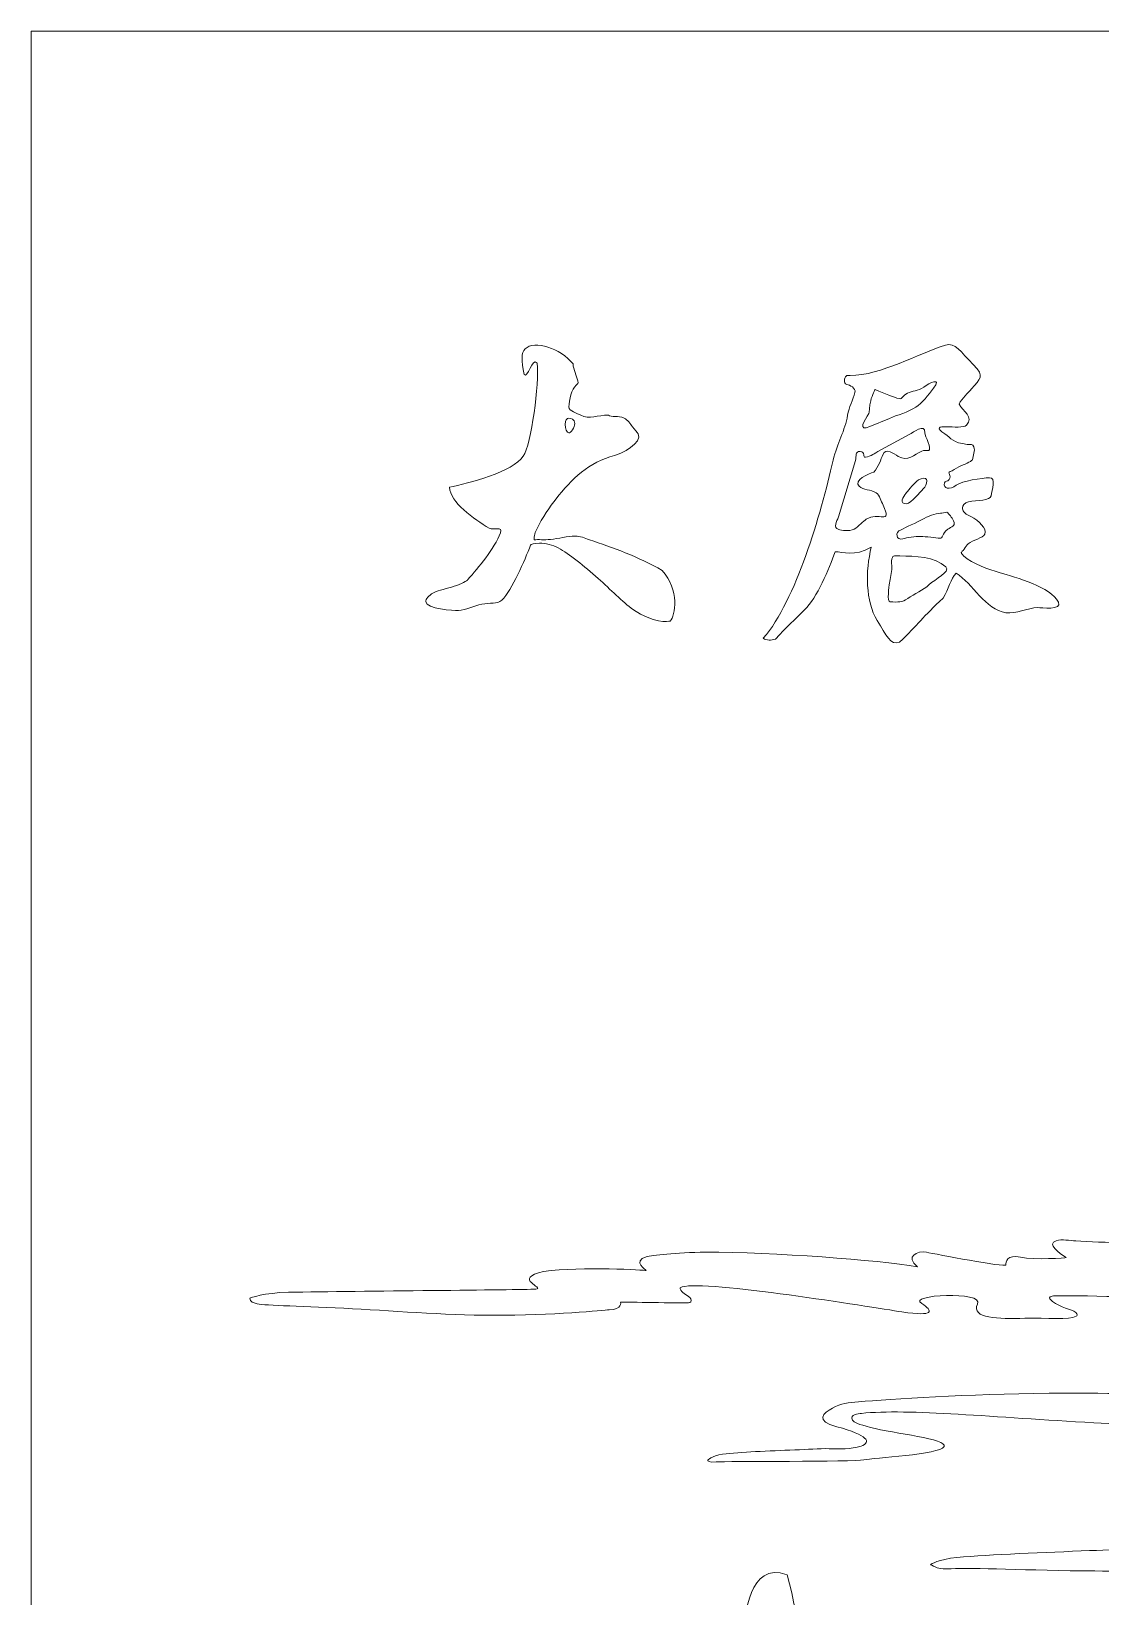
# Model space of a CAD drawing. Header units: millimetres. Extents: x -45 to 45, y -96 to 96.
# Drawn here: x -45.1 to 0, y 30.4 to 96.4 of the extents above; entities that cross this region are included whole.
import ezdxf

# ---------------------------------------------------------------- set-up
doc = ezdxf.new("R2010")
doc.units = ezdxf.units.MM
doc.header["$MEASUREMENT"] = 0
doc.layers.add('layer 1', color=7, linetype='Continuous')

msp = doc.modelspace()

# ---------------------------------------------------------------- linework, layer by layer
at = {"layer": 'layer 1', "lineweight": 5}
for points, knots in [([(-45.0688, 96.3646), (-45.0688, 96.3646), (45.0688, 96.3646), (45.0688, 96.3646), (45.0688, 96.3646), (45.0688, 96.3646), (45.0688, -96.3092), (45.0688, -96.3092), (45.0688, -96.3092), (45.0688, -96.3092), (-45.0688, -96.3092), (-45.0688, -96.3092), (-45.0688, -96.3092), (-45.0688, -96.3092), (-45.0688, 96.3646), (-45.0688, 96.3646)], [0, 0, 0, 0, 0.25, 0.25, 0.25, 0.25, 0.5, 0.5, 0.5, 0.5, 0.75, 0.75, 0.75, 0.75, 1, 1, 1, 1]), ([(-24.3025, 81.8991), (-24.4029, 82.4787), (-24.4409, 82.8155), (-24.2597, 82.9819), (-24.2597, 82.9819), (-23.8661, 83.3432), (-22.7595, 83.0165), (-22.2345, 82.3415), (-22.2345, 82.3415), (-22.2285, 82.1056), (-22.0815, 81.8469), (-22.0388, 81.6329), (-22.0388, 81.6329), (-22.0092, 81.4838), (-22.0215, 81.5249), (-22.1126, 81.4415), (-22.1126, 81.4415), (-22.2876, 81.2815), (-22.4134, 80.827), (-22.4134, 80.5306), (-22.4134, 80.5306), (-22.4134, 80.3489), (-22.0496, 80.2595), (-21.905, 80.1785), (-21.905, 80.1785), (-21.568, 79.99), (-21.1944, 80.1854), (-20.7464, 80.1854), (-20.7464, 80.1854), (-20.6285, 80.0711), (-20.331, 80.1762), (-20.083, 80.0574), (-20.083, 80.0574), (-19.9358, 79.9869), (-19.8337, 79.824), (-19.7281, 79.69), (-19.7281, 79.69), (-19.6319, 79.5681), (-19.5274, 79.4753), (-19.488, 79.3964), (-19.488, 79.3964), (-19.3002, 79.0196), (-20.2098, 78.5387), (-20.4912, 78.4755), (-20.4912, 78.4755), (-21.5527, 78.2172), (-22.3151, 77.479), (-22.9555, 76.6509), (-22.9555, 76.6509), (-23.2079, 76.3245), (-23.541, 75.8589), (-23.7534, 75.4077), (-23.7534, 75.4077), (-23.8185, 75.2696), (-23.9005, 75.0754), (-23.8784, 74.9289), (-23.8784, 74.9289), (-23.713, 74.9446), (-23.457, 74.9184), (-23.1852, 74.9442), (-23.1852, 74.9442), (-22.8598, 74.9751), (-22.4651, 75.0796), (-22.1525, 75.0858), (-22.1525, 75.0858), (-21.9212, 75.0904), (-21.7657, 75.0013), (-21.5479, 74.9274), (-21.5479, 74.9274), (-20.5915, 74.6027), (-19.4931, 74.23), (-18.4787, 73.6309), (-18.4787, 73.6309), (-17.7414, 72.8086), (-17.9228, 71.7381), (-18.1464, 71.5006), (-18.1464, 71.5006), (-18.213, 71.4779), (-18.8677, 71.4046), (-19.6912, 71.9822), (-19.6912, 71.9822), (-20.18, 72.325), (-20.6455, 72.8226), (-21.1772, 73.3015), (-21.1772, 73.3015), (-21.7612, 73.8276), (-22.4085, 74.3311), (-22.8593, 74.5825), (-22.8593, 74.5825), (-23.0834, 74.7075), (-23.4121, 74.786), (-23.652, 74.7883), (-23.652, 74.7883), (-23.8773, 74.7904), (-24.021, 74.7203), (-24.0269, 74.7053), (-24.0269, 74.7053), (-24.2797, 74.0638), (-24.7989, 72.8149), (-25.2447, 72.3811), (-25.2447, 72.3811), (-25.4312, 72.1995), (-25.7448, 72.2854), (-26.0879, 72.2142), (-26.0879, 72.2142), (-26.4103, 72.1473), (-26.7634, 71.9642), (-27.0664, 71.9486), (-27.0664, 71.9486), (-27.2776, 71.9377), (-28.4122, 72.0149), (-28.4375, 72.3141), (-28.4375, 72.3141), (-28.4477, 72.434), (-28.3365, 72.5751), (-28.1231, 72.6879), (-28.1231, 72.6879), (-27.8862, 72.8131), (-27.5382, 72.8719), (-27.2508, 72.9674), (-27.2508, 72.9674), (-26.9448, 73.0692), (-26.7052, 73.2051), (-26.666, 73.2506), (-26.666, 73.2506), (-26.2285, 73.7574), (-25.5513, 74.5471), (-25.2974, 75.22), (-25.2974, 75.22), (-25.178, 75.5366), (-25.5948, 75.3088), (-25.7662, 75.4132), (-25.7662, 75.4132), (-26.4182, 75.8107), (-27.4125, 76.4962), (-27.4479, 77.1497), (-27.4479, 77.1497), (-26.6472, 77.2986), (-24.7711, 77.8064), (-24.3375, 78.4476), (-24.3375, 78.4476), (-24.0027, 78.9427), (-23.6446, 81.5322), (-23.7526, 82.3717), (-23.7526, 82.3717), (-23.9699, 82.6639), (-24.1394, 81.6734), (-24.3025, 81.8991)], [0, 0, 0, 0, 0.027027, 0.027027, 0.027027, 0.027027, 0.0540541, 0.0540541, 0.0540541, 0.0540541, 0.0810811, 0.0810811, 0.0810811, 0.0810811, 0.1081081, 0.1081081, 0.1081081, 0.1081081, 0.1351351, 0.1351351, 0.1351351, 0.1351351, 0.1621622, 0.1621622, 0.1621622, 0.1621622, 0.1891892, 0.1891892, 0.1891892, 0.1891892, 0.2162162, 0.2162162, 0.2162162, 0.2162162, 0.2432432, 0.2432432, 0.2432432, 0.2432432, 0.2702703, 0.2702703, 0.2702703, 0.2702703, 0.2972973, 0.2972973, 0.2972973, 0.2972973, 0.3243243, 0.3243243, 0.3243243, 0.3243243, 0.3513514, 0.3513514, 0.3513514, 0.3513514, 0.3783784, 0.3783784, 0.3783784, 0.3783784, 0.4054054, 0.4054054, 0.4054054, 0.4054054, 0.4324324, 0.4324324, 0.4324324, 0.4324324, 0.4594595, 0.4594595, 0.4594595, 0.4594595, 0.4864865, 0.4864865, 0.4864865, 0.4864865, 0.5135135, 0.5135135, 0.5135135, 0.5135135, 0.5405405, 0.5405405, 0.5405405, 0.5405405, 0.5675676, 0.5675676, 0.5675676, 0.5675676, 0.5945946, 0.5945946, 0.5945946, 0.5945946, 0.6216216, 0.6216216, 0.6216216, 0.6216216, 0.6486486, 0.6486486, 0.6486486, 0.6486486, 0.6756757, 0.6756757, 0.6756757, 0.6756757, 0.7027027, 0.7027027, 0.7027027, 0.7027027, 0.7297297, 0.7297297, 0.7297297, 0.7297297, 0.7567568, 0.7567568, 0.7567568, 0.7567568, 0.7837838, 0.7837838, 0.7837838, 0.7837838, 0.8108108, 0.8108108, 0.8108108, 0.8108108, 0.8378378, 0.8378378, 0.8378378, 0.8378378, 0.8648649, 0.8648649, 0.8648649, 0.8648649, 0.8918919, 0.8918919, 0.8918919, 0.8918919, 0.9189189, 0.9189189, 0.9189189, 0.9189189, 0.9459459, 0.9459459, 0.9459459, 0.9459459, 0.972973, 0.972973, 0.972973, 0.972973, 1, 1, 1, 1]), ([(-10.5634, 81.8482), (-9.2446, 81.8719), (-7.6993, 82.7765), (-6.5432, 83.1344), (-6.5432, 83.1344), (-6.1284, 83.2629), (-5.9155, 82.8585), (-5.3681, 82.3131), (-5.3681, 82.3131), (-4.8513, 81.7981), (-5.0945, 81.7166), (-5.4378, 81.2927), (-5.4378, 81.2927), (-5.5828, 81.1138), (-5.8474, 80.9091), (-5.9665, 80.6438), (-5.9665, 80.6438), (-5.8303, 80.3645), (-5.3133, 80.0944), (-5.6574, 79.7596), (-5.6574, 79.7596), (-5.8927, 79.5305), (-7.3662, 79.938), (-6.5735, 79.393), (-6.5735, 79.393), (-6.2905, 79.1985), (-6.2376, 79.0206), (-5.6216, 78.95), (-5.6216, 78.95), (-5.4949, 78.9355), (-5.3824, 78.9798), (-5.3426, 78.8525), (-5.3426, 78.8525), (-5.285, 78.6687), (-5.3838, 78.4848), (-5.4022, 78.301), (-5.4022, 78.301), (-5.4792, 78.2133), (-5.7441, 78.1127), (-5.9812, 78.0005), (-5.9812, 78.0005), (-6.1234, 77.9332), (-6.2411, 77.8381), (-6.3431, 77.8054), (-6.3431, 77.8054), (-6.4925, 77.7575), (-6.2612, 77.6449), (-6.3845, 77.464), (-6.3845, 77.464), (-6.4405, 77.3818), (-6.5674, 77.4195), (-6.5879, 77.331), (-6.5879, 77.331), (-6.6489, 77.0681), (-6.3617, 77.022), (-6.0878, 77.2306), (-6.0878, 77.2306), (-5.8607, 77.4035), (-4.9882, 77.5369), (-4.6814, 77.5446), (-4.6814, 77.5446), (-4.4112, 77.5515), (-4.5741, 77.0309), (-4.6149, 76.7826), (-4.6149, 76.7826), (-4.65, 76.5687), (-5.2042, 76.61), (-5.5731, 76.5235), (-5.5731, 76.5235), (-5.7575, 76.4802), (-5.8099, 76.3728), (-5.8202, 76.2689), (-5.8202, 76.2689), (-5.8306, 76.1651), (-5.799, 76.0648), (-5.4725, 75.9073), (-5.4725, 75.9073), (-5.1343, 75.7442), (-4.7902, 75.4038), (-4.8825, 75.1724), (-4.8825, 75.1724), (-4.9543, 74.9923), (-5.4059, 74.9232), (-5.5836, 74.7643), (-5.5836, 74.7643), (-5.6364, 74.7172), (-5.6974, 74.6188), (-5.757, 74.5341), (-5.757, 74.5341), (-5.8713, 74.3718), (-5.942, 74.4201), (-5.7765, 74.2565), (-5.7765, 74.2565), (-5.4199, 73.9036), (-4.6766, 73.6689), (-4.2854, 73.5538), (-4.2854, 73.5538), (-3.5485, 73.3369), (-2.0944, 72.9291), (-1.7845, 72.3045), (-1.7845, 72.3045), (-1.6075, 71.9384), (-2.5149, 72.0676), (-2.6477, 72.0676), (-2.6477, 72.0676), (-3.1125, 72.0676), (-3.5551, 71.7876), (-3.9977, 71.8522), (-3.9977, 71.8522), (-4.8625, 71.9784), (-5.3988, 73.0874), (-6.0867, 73.522), (-6.0867, 73.522), (-6.3339, 73.2747), (-6.4053, 72.8518), (-6.6357, 72.4716), (-6.6357, 72.4716), (-7.4982, 71.6833), (-7.6951, 71.3526), (-8.4768, 70.6092), (-8.4768, 70.6092), (-8.8507, 70.4618), (-9.0431, 70.9067), (-9.4201, 71.5291), (-9.4201, 71.5291), (-9.9116, 72.3406), (-9.9188, 73.6101), (-9.669, 74.6209), (-9.669, 74.6209), (-10.3833, 74.1933), (-10.8675, 74.4387), (-11.1899, 74.4214), (-11.1899, 74.4214), (-11.4575, 73.6958), (-11.9493, 72.4897), (-12.4804, 71.9727), (-12.4804, 71.9727), (-12.8781, 71.5858), (-13.2509, 71.2333), (-13.7117, 70.7361), (-13.7117, 70.7361), (-13.8745, 70.6923), (-14.0903, 70.679), (-14.2178, 70.7761), (-14.2178, 70.7761), (-12.8338, 72.3928), (-11.809, 75.9549), (-11.2758, 78.2855), (-11.2758, 78.2855), (-11.1126, 78.9989), (-10.7657, 79.5359), (-10.6661, 80.1822), (-10.6661, 80.1822), (-10.6139, 80.5211), (-10.4376, 80.8368), (-10.3573, 81.142), (-10.3573, 81.142), (-10.3076, 81.331), (-10.5789, 81.4472), (-10.701, 81.4812), (-10.701, 81.4812), (-10.8571, 81.5246), (-10.8055, 81.7524), (-10.7299, 81.8265), (-10.7299, 81.8265), (-10.679, 81.8764), (-10.6309, 81.847), (-10.5634, 81.8482)], [0, 0, 0, 0, 0.0238095, 0.0238095, 0.0238095, 0.0238095, 0.047619, 0.047619, 0.047619, 0.047619, 0.0714286, 0.0714286, 0.0714286, 0.0714286, 0.0952381, 0.0952381, 0.0952381, 0.0952381, 0.1190476, 0.1190476, 0.1190476, 0.1190476, 0.1428571, 0.1428571, 0.1428571, 0.1428571, 0.1666667, 0.1666667, 0.1666667, 0.1666667, 0.1904762, 0.1904762, 0.1904762, 0.1904762, 0.2142857, 0.2142857, 0.2142857, 0.2142857, 0.2380952, 0.2380952, 0.2380952, 0.2380952, 0.2619048, 0.2619048, 0.2619048, 0.2619048, 0.2857143, 0.2857143, 0.2857143, 0.2857143, 0.3095238, 0.3095238, 0.3095238, 0.3095238, 0.3333333, 0.3333333, 0.3333333, 0.3333333, 0.3571429, 0.3571429, 0.3571429, 0.3571429, 0.3809524, 0.3809524, 0.3809524, 0.3809524, 0.4047619, 0.4047619, 0.4047619, 0.4047619, 0.4285714, 0.4285714, 0.4285714, 0.4285714, 0.452381, 0.452381, 0.452381, 0.452381, 0.4761905, 0.4761905, 0.4761905, 0.4761905, 0.5, 0.5, 0.5, 0.5, 0.5238095, 0.5238095, 0.5238095, 0.5238095, 0.547619, 0.547619, 0.547619, 0.547619, 0.5714286, 0.5714286, 0.5714286, 0.5714286, 0.5952381, 0.5952381, 0.5952381, 0.5952381, 0.6190476, 0.6190476, 0.6190476, 0.6190476, 0.6428571, 0.6428571, 0.6428571, 0.6428571, 0.6666667, 0.6666667, 0.6666667, 0.6666667, 0.6904762, 0.6904762, 0.6904762, 0.6904762, 0.7142857, 0.7142857, 0.7142857, 0.7142857, 0.7380952, 0.7380952, 0.7380952, 0.7380952, 0.7619048, 0.7619048, 0.7619048, 0.7619048, 0.7857143, 0.7857143, 0.7857143, 0.7857143, 0.8095238, 0.8095238, 0.8095238, 0.8095238, 0.8333333, 0.8333333, 0.8333333, 0.8333333, 0.8571429, 0.8571429, 0.8571429, 0.8571429, 0.8809524, 0.8809524, 0.8809524, 0.8809524, 0.9047619, 0.9047619, 0.9047619, 0.9047619, 0.9285714, 0.9285714, 0.9285714, 0.9285714, 0.952381, 0.952381, 0.952381, 0.952381, 0.9761905, 0.9761905, 0.9761905, 0.9761905, 1, 1, 1, 1]), ([(-7.4587, 81.366), (-7.2212, 81.5387), (-6.6808, 81.8001), (-7.0496, 81.3177), (-7.0496, 81.3177), (-7.2693, 81.0304), (-7.5145, 80.6963), (-7.7974, 80.5127), (-7.7974, 80.5127), (-8.0963, 80.3188), (-8.5906, 80.1781), (-8.9034, 80.0473), (-8.9034, 80.0473), (-8.9034, 80.0473), (-9.7308, 79.7011), (-9.7308, 79.7011), (-9.7308, 79.7011), (-10.2548, 79.4819), (-9.9596, 79.9591), (-9.7702, 80.2509), (-9.7702, 80.2509), (-9.7502, 80.2818), (-9.752, 80.5583), (-9.6936, 80.7878), (-9.6936, 80.7878), (-9.6273, 81.0479), (-9.5109, 81.2666), (-9.5049, 81.2639), (-9.5049, 81.2639), (-9.0925, 81.0762), (-8.7349, 80.9383), (-8.4923, 80.8798), (-8.4923, 80.8798), (-8.359, 80.8476), (-8.3601, 81.0117), (-8.1406, 81.116), (-8.1406, 81.116), (-7.9699, 81.1971), (-7.6865, 81.2003), (-7.4587, 81.366)], [0, 0, 0, 0, 0.1, 0.1, 0.1, 0.1, 0.2, 0.2, 0.2, 0.2, 0.3, 0.3, 0.3, 0.3, 0.4, 0.4, 0.4, 0.4, 0.5, 0.5, 0.5, 0.5, 0.6, 0.6, 0.6, 0.6, 0.7, 0.7, 0.7, 0.7, 0.8, 0.8, 0.8, 0.8, 0.9, 0.9, 0.9, 0.9, 1, 1, 1, 1]), ([(-22.4111, 80.055), (-22.3256, 80.055), (-22.1681, 80.0069), (-22.1681, 79.834), (-22.1681, 79.834), (-22.1681, 79.661), (-22.3298, 79.4312), (-22.4154, 79.4312), (-22.4154, 79.4312), (-22.5009, 79.4312), (-22.5745, 79.6223), (-22.5745, 79.7952), (-22.5745, 79.7952), (-22.5745, 79.9682), (-22.4967, 80.055), (-22.4111, 80.055)], [0, 0, 0, 0, 0.25, 0.25, 0.25, 0.25, 0.5, 0.5, 0.5, 0.5, 0.75, 0.75, 0.75, 0.75, 1, 1, 1, 1]), ([(-10.3394, 78.2757), (-10.3394, 78.2757), (-11.0549, 75.894), (-11.0549, 75.894), (-11.0549, 75.894), (-11.1135, 75.699), (-11.2999, 75.4443), (-11.0413, 75.3627), (-11.0413, 75.3627), (-10.9239, 75.3257), (-10.6066, 75.2812), (-10.3872, 75.3719), (-10.3872, 75.3719), (-10.2112, 75.4995), (-10.0026, 75.7123), (-9.8816, 75.7935), (-9.8816, 75.7935), (-9.39, 76.1236), (-8.7675, 75.5474), (-9.1713, 76.3855), (-9.1713, 76.3855), (-9.255, 76.5593), (-9.3156, 76.8104), (-9.4601, 76.9069), (-9.4601, 76.9069), (-9.6856, 77.0573), (-10.015, 77.0206), (-10.1814, 77.1825), (-10.1814, 77.1825), (-10.4407, 77.4349), (-9.7759, 77.7108), (-9.5581, 77.7792), (-9.5581, 77.7792), (-9.3589, 77.9921), (-9.2676, 78.3438), (-9.1842, 78.5158), (-9.1842, 78.5158), (-9.0356, 78.822), (-8.7348, 78.5634), (-8.5298, 78.4445), (-8.5298, 78.4445), (-8.1355, 78.2157), (-7.8574, 78.504), (-7.5333, 78.6693), (-7.5333, 78.6693), (-7.4426, 78.7155), (-7.3491, 78.6676), (-7.2467, 78.6968), (-7.2467, 78.6968), (-7.0974, 78.7394), (-7.4105, 79.3079), (-7.4105, 79.4407), (-7.4105, 79.4407), (-7.4105, 79.8525), (-7.8883, 79.4673), (-8.0657, 79.361), (-8.0657, 79.361), (-8.0657, 79.361), (-9.3897, 78.6437), (-9.3897, 78.6437), (-9.3897, 78.6437), (-9.4857, 78.5917), (-9.6993, 78.4497), (-9.9095, 78.4107), (-9.9095, 78.4107), (-10.0526, 78.3841), (-9.8883, 78.637), (-10.1391, 78.6535), (-10.1391, 78.6535), (-10.3593, 78.6679), (-10.2866, 78.4516), (-10.3394, 78.2757)], [0, 0, 0, 0, 0.0555556, 0.0555556, 0.0555556, 0.0555556, 0.1111111, 0.1111111, 0.1111111, 0.1111111, 0.1666667, 0.1666667, 0.1666667, 0.1666667, 0.2222222, 0.2222222, 0.2222222, 0.2222222, 0.2777778, 0.2777778, 0.2777778, 0.2777778, 0.3333333, 0.3333333, 0.3333333, 0.3333333, 0.3888889, 0.3888889, 0.3888889, 0.3888889, 0.4444444, 0.4444444, 0.4444444, 0.4444444, 0.5, 0.5, 0.5, 0.5, 0.5555556, 0.5555556, 0.5555556, 0.5555556, 0.6111111, 0.6111111, 0.6111111, 0.6111111, 0.6666667, 0.6666667, 0.6666667, 0.6666667, 0.7222222, 0.7222222, 0.7222222, 0.7222222, 0.7777778, 0.7777778, 0.7777778, 0.7777778, 0.8333333, 0.8333333, 0.8333333, 0.8333333, 0.8888889, 0.8888889, 0.8888889, 0.8888889, 0.9444444, 0.9444444, 0.9444444, 0.9444444, 1, 1, 1, 1]), ([(-7.7484, 77.4019), (-7.9256, 77.2419), (-8.1555, 76.9538), (-8.2175, 76.8796), (-8.2175, 76.8796), (-8.3197, 76.757), (-8.5066, 76.4176), (-8.1822, 76.4512), (-8.1822, 76.4512), (-7.9721, 76.4729), (-7.6187, 76.9353), (-7.4779, 77.0724), (-7.4779, 77.0724), (-7.381, 77.1667), (-7.3282, 77.2738), (-7.3282, 77.4109), (-7.3282, 77.4109), (-7.3282, 77.4569), (-7.3521, 77.4952), (-7.3864, 77.5154), (-7.3864, 77.5154), (-7.4622, 77.5599), (-7.6792, 77.4643), (-7.7484, 77.4019)], [0, 0, 0, 0, 0.1666667, 0.1666667, 0.1666667, 0.1666667, 0.3333333, 0.3333333, 0.3333333, 0.3333333, 0.5, 0.5, 0.5, 0.5, 0.6666667, 0.6666667, 0.6666667, 0.6666667, 0.8333333, 0.8333333, 0.8333333, 0.8333333, 1, 1, 1, 1]), ([(-8.4106, 75.3501), (-8.1967, 75.4644), (-7.8117, 75.6345), (-7.4371, 75.8282), (-7.4371, 75.8282), (-7.1809, 75.9607), (-6.8474, 76.063), (-6.6888, 76.0528), (-6.6888, 76.0528), (-6.6066, 76.0475), (-6.489, 76.122), (-6.4436, 76.0715), (-6.4436, 76.0715), (-6.3467, 75.9637), (-6.2389, 75.829), (-6.1815, 75.6584), (-6.1815, 75.6584), (-6.1334, 75.5153), (-6.2806, 75.4824), (-6.4408, 75.3697), (-6.4408, 75.3697), (-6.6992, 75.1881), (-6.6278, 74.9718), (-6.7883, 74.9928), (-6.7883, 74.9928), (-6.927, 75.0109), (-7.3893, 75.0638), (-7.5748, 75.0719), (-7.5748, 75.0719), (-7.8131, 75.0824), (-8.1676, 75.0189), (-8.3326, 74.9683), (-8.3326, 74.9683), (-8.6159, 74.8814), (-8.6935, 75.262), (-8.4106, 75.3501)], [0, 0, 0, 0, 0.1111111, 0.1111111, 0.1111111, 0.1111111, 0.2222222, 0.2222222, 0.2222222, 0.2222222, 0.3333333, 0.3333333, 0.3333333, 0.3333333, 0.4444444, 0.4444444, 0.4444444, 0.4444444, 0.5555556, 0.5555556, 0.5555556, 0.5555556, 0.6666667, 0.6666667, 0.6666667, 0.6666667, 0.7777778, 0.7777778, 0.7777778, 0.7777778, 0.8888889, 0.8888889, 0.8888889, 0.8888889, 1, 1, 1, 1]), ([(-8.4607, 74.2454), (-7.8211, 74.2474), (-6.9793, 74.2213), (-6.5312, 73.7852), (-6.5312, 73.7852), (-6.3064, 73.5665), (-6.9877, 73.2759), (-7.2445, 73.0259), (-7.2445, 73.0259), (-7.4586, 72.8176), (-7.8574, 72.6569), (-8.1332, 72.4556), (-8.1332, 72.4556), (-8.3712, 72.2818), (-8.5397, 72.3071), (-8.8715, 72.3071), (-8.8715, 72.3071), (-9.0214, 72.3071), (-8.9139, 72.9491), (-8.8994, 73.1051), (-8.8994, 73.1051), (-8.8818, 73.2929), (-8.7985, 73.5548), (-8.8073, 73.7447), (-8.8073, 73.7447), (-8.8073, 73.7447), (-8.8206, 74.0308), (-8.8206, 74.0308), (-8.8206, 74.0308), (-8.7556, 74.307), (-8.7504, 74.2445), (-8.4607, 74.2454)], [0, 0, 0, 0, 0.125, 0.125, 0.125, 0.125, 0.25, 0.25, 0.25, 0.25, 0.375, 0.375, 0.375, 0.375, 0.5, 0.5, 0.5, 0.5, 0.625, 0.625, 0.625, 0.625, 0.75, 0.75, 0.75, 0.75, 0.875, 0.875, 0.875, 0.875, 1, 1, 1, 1]), ([(-16.559, 36.1204), (-16.559, 36.1204), (-16.4066, 36.3138), (-15.9319, 36.3781), (-15.9319, 36.3781), (-15.1911, 36.4784), (-13.9893, 36.5176), (-12.8885, 36.5584), (-12.8885, 36.5584), (-12.3656, 36.5778), (-11.8651, 36.6289), (-11.4484, 36.6099), (-11.4484, 36.6099), (-10.9819, 36.5886), (-10.5552, 36.5951), (-10.0993, 36.7119), (-10.0993, 36.7119), (-9.6393, 36.8898), (-9.814, 37.1921), (-11.1189, 37.5361), (-11.1189, 37.5361), (-12.0668, 37.7799), (-11.688, 38.1202), (-11.3068, 38.3254), (-11.3068, 38.3254), (-10.9449, 38.5202), (-10.6323, 38.5556), (-10.2121, 38.5889), (-10.2121, 38.5889), (-8.8327, 38.6982), (-5.5952, 38.9204), (-2.1728, 38.9468), (-2.1728, 38.9468), (2.1927, 38.9805), (6.9082, 38.7802), (8.6918, 38.7273), (8.6918, 38.7273), (9.56, 38.465), (10.4847, 38.3236), (11.4427, 38.3236), (11.4427, 38.3236), (13.3499, 38.3236), (15.1129, 38.8818), (16.5537, 39.8454), (16.5537, 39.8454), (17.5539, 39.8387), (20.8825, 39.8278), (20.9346, 39.9798), (20.9346, 39.9798), (20.9959, 40.1588), (19.9544, 40.5476), (19.6058, 40.6445), (19.6058, 40.6445), (19.3117, 40.7263), (18.8859, 41.0496), (19.2429, 41.2651), (19.2429, 41.2651), (19.4252, 41.3751), (19.606, 41.3774), (19.8108, 41.3921), (19.8108, 41.3921), (20.2504, 41.4236), (20.6064, 41.4499), (20.745, 41.4948), (20.745, 41.4948), (20.9123, 41.5491), (19.8315, 41.9349), (20.8794, 42.3428), (20.8794, 42.3428), (21.9272, 42.7507), (26.7857, 42.3895), (27.0169, 42.4045), (27.0169, 42.4045), (27.0383, 42.5356), (27.0327, 42.7197), (26.262, 42.974), (26.262, 42.974), (25.4914, 43.2282), (21.8824, 43.5871), (21.9393, 44.1548), (21.9393, 44.1548), (22.1101, 44.5772), (22.9969, 44.5159), (23.2103, 44.5436), (23.2103, 44.5436), (23.4238, 44.5713), (25.6958, 44.4664), (25.9661, 44.8195), (25.9661, 44.8195), (26.2365, 45.1726), (24.9264, 45.2608), (24.7325, 45.2905), (24.7325, 45.2905), (24.5386, 45.3203), (22.3461, 45.6076), (22.352, 45.7786), (22.352, 45.7786), (22.3578, 45.9497), (22.9994, 45.9215), (22.9994, 45.9215), (22.9994, 45.9215), (22.9994, 45.9215), (25.5812, 45.9153), (25.5812, 45.884), (25.5812, 45.884), (25.5812, 45.8553), (29.4731, 45.5826), (30.3768, 44.9803), (30.3768, 44.9803), (30.6718, 44.7838), (30.5282, 44.5312), (30.2532, 44.4479), (30.2532, 44.4479), (29.7024, 44.2811), (28.7429, 44.2605), (28.1782, 44.1873), (28.1782, 44.1873), (27.9751, 44.161), (27.6812, 44.0648), (27.6386, 43.9286), (27.6386, 43.9286), (27.5721, 43.7725), (27.7463, 43.6661), (28.1582, 43.5948), (28.1582, 43.5948), (28.5701, 43.5235), (31.779, 42.6255), (31.9079, 41.9413), (31.9079, 41.9413), (32.0368, 41.2571), (30.8416, 41.086), (30.326, 40.9492), (30.326, 40.9492), (29.471, 40.7222), (22.4133, 40.8804), (22.4585, 40.5518), (22.4585, 40.5518), (22.4683, 40.4806), (22.8657, 40.4025), (23.3136, 40.3068), (23.3136, 40.3068), (24.0679, 40.1454), (24.4002, 39.8562), (23.9353, 39.7824), (23.9353, 39.7824), (23.4505, 39.7055), (22.1649, 39.8235), (21.9008, 39.4667), (21.9008, 39.4667), (21.7485, 38.9649), (24.3616, 39.1702), (24.3616, 38.7026), (24.3616, 38.7026), (24.3616, 38.5017), (24.1063, 38.3703), (23.8151, 38.2857), (23.8151, 38.2857), (23.3238, 38.1431), (22.9931, 38.1434), (22.5093, 38.1767), (22.5093, 38.1767), (20.961, 38.2835), (16.1067, 38.6034), (15.9632, 38.4289), (15.9632, 38.4289), (15.8714, 38.3994), (15.8754, 38.254), (15.9618, 38.2251), (15.9618, 38.2251), (16.5274, 38.036), (17.7398, 37.6292), (17.1503, 37.3601), (17.1503, 37.3601), (13.8258, 36.8567), (6.2436, 37.3616), (-0.286, 37.7055), (-0.286, 37.7055), (-4.4269, 37.9236), (-8.1381, 38.3139), (-10.0792, 38.0985), (-10.0792, 38.0985), (-10.224, 38.0824), (-10.5906, 38.065), (-10.4549, 37.8168), (-10.4549, 37.8168), (-10.4028, 37.7215), (-10.2047, 37.6403), (-9.7066, 37.5073), (-9.7066, 37.5073), (-8.7123, 37.242), (-6.433, 37.0346), (-6.6016, 36.6991), (-6.6016, 36.6991), (-6.7701, 36.3636), (-9.6126, 36.2219), (-9.9881, 36.1399), (-9.9881, 36.1399), (-10.3635, 36.0578), (-15.8725, 36.0847), (-16.2044, 36.0524), (-16.2044, 36.0524), (-16.5363, 36.0201), (-16.559, 36.1204), (-16.559, 36.1204)], [0, 0, 0, 0, 0.0196078, 0.0196078, 0.0196078, 0.0196078, 0.0392157, 0.0392157, 0.0392157, 0.0392157, 0.0588235, 0.0588235, 0.0588235, 0.0588235, 0.0784314, 0.0784314, 0.0784314, 0.0784314, 0.0980392, 0.0980392, 0.0980392, 0.0980392, 0.1176471, 0.1176471, 0.1176471, 0.1176471, 0.1372549, 0.1372549, 0.1372549, 0.1372549, 0.1568627, 0.1568627, 0.1568627, 0.1568627, 0.1764706, 0.1764706, 0.1764706, 0.1764706, 0.1960784, 0.1960784, 0.1960784, 0.1960784, 0.2156863, 0.2156863, 0.2156863, 0.2156863, 0.2352941, 0.2352941, 0.2352941, 0.2352941, 0.254902, 0.254902, 0.254902, 0.254902, 0.2745098, 0.2745098, 0.2745098, 0.2745098, 0.2941176, 0.2941176, 0.2941176, 0.2941176, 0.3137255, 0.3137255, 0.3137255, 0.3137255, 0.3333333, 0.3333333, 0.3333333, 0.3333333, 0.3529412, 0.3529412, 0.3529412, 0.3529412, 0.372549, 0.372549, 0.372549, 0.372549, 0.3921569, 0.3921569, 0.3921569, 0.3921569, 0.4117647, 0.4117647, 0.4117647, 0.4117647, 0.4313725, 0.4313725, 0.4313725, 0.4313725, 0.4509804, 0.4509804, 0.4509804, 0.4509804, 0.4705882, 0.4705882, 0.4705882, 0.4705882, 0.4901961, 0.4901961, 0.4901961, 0.4901961, 0.5098039, 0.5098039, 0.5098039, 0.5098039, 0.5294118, 0.5294118, 0.5294118, 0.5294118, 0.5490196, 0.5490196, 0.5490196, 0.5490196, 0.5686275, 0.5686275, 0.5686275, 0.5686275, 0.5882353, 0.5882353, 0.5882353, 0.5882353, 0.6078431, 0.6078431, 0.6078431, 0.6078431, 0.627451, 0.627451, 0.627451, 0.627451, 0.6470588, 0.6470588, 0.6470588, 0.6470588, 0.6666667, 0.6666667, 0.6666667, 0.6666667, 0.6862745, 0.6862745, 0.6862745, 0.6862745, 0.7058824, 0.7058824, 0.7058824, 0.7058824, 0.7254902, 0.7254902, 0.7254902, 0.7254902, 0.745098, 0.745098, 0.745098, 0.745098, 0.7647059, 0.7647059, 0.7647059, 0.7647059, 0.7843137, 0.7843137, 0.7843137, 0.7843137, 0.8039216, 0.8039216, 0.8039216, 0.8039216, 0.8235294, 0.8235294, 0.8235294, 0.8235294, 0.8431373, 0.8431373, 0.8431373, 0.8431373, 0.8627451, 0.8627451, 0.8627451, 0.8627451, 0.8823529, 0.8823529, 0.8823529, 0.8823529, 0.9019608, 0.9019608, 0.9019608, 0.9019608, 0.9215686, 0.9215686, 0.9215686, 0.9215686, 0.9411765, 0.9411765, 0.9411765, 0.9411765, 0.9607843, 0.9607843, 0.9607843, 0.9607843, 0.9803922, 0.9803922, 0.9803922, 0.9803922, 1, 1, 1, 1]), ([(-35.8551, 42.9624), (-35.8551, 42.9624), (-35.2462, 43.1891), (-34.2353, 43.2063), (-34.2353, 43.2063), (-31.1581, 43.2587), (-24.6203, 43.3041), (-23.8001, 43.3373), (-23.8001, 43.3373), (-23.387, 43.3886), (-24.8331, 43.7731), (-23.476, 44.081), (-23.476, 44.081), (-21.8525, 44.3093), (-19.1617, 44.129), (-19.1617, 44.129), (-19.1617, 44.129), (-19.1617, 44.129), (-19.7483, 44.5133), (-19.1605, 44.7028), (-19.1605, 44.7028), (-18.8873, 44.7469), (-17.937, 44.8955), (-16.6419, 44.8949), (-16.6419, 44.8949), (-13.782, 44.8936), (-9.4041, 44.5659), (-7.7269, 44.2846), (-7.7269, 44.2846), (-8.2605, 44.7042), (-7.7195, 44.9742), (-7.3393, 44.8955), (-7.3393, 44.8955), (-6.959, 44.8167), (-3.9999, 44.2448), (-3.9999, 44.3556), (-3.9999, 44.3556), (-3.9999, 44.4664), (-3.9623, 44.8135), (-3.3807, 44.6817), (-3.3807, 44.6817), (-2.7991, 44.5499), (-1.4526, 44.6662), (-1.4526, 44.6662), (-1.4526, 44.6662), (-1.753, 44.867), (-2.2827, 45.2423), (-1.8765, 45.3754), (-1.8765, 45.3754), (-1.6247, 45.458), (-1.3044, 45.3834), (-1.0459, 45.3684), (-1.0459, 45.3684), (0.018, 45.3068), (2.1711, 45.2438), (2.6698, 45.2297), (2.6698, 45.2297), (2.8281, 44.3825), (3.1178, 43.5843), (3.5176, 42.8522), (3.5176, 42.8522), (3.3372, 42.9264), (3.0915, 42.9991), (2.8302, 42.993), (2.8302, 42.993), (2.3076, 42.9809), (-1.8973, 43.0966), (-1.9892, 43.0518), (-1.9892, 43.0518), (-2.1287, 43.0379), (-2.3122, 42.9757), (-1.9008, 42.7308), (-1.9008, 42.7308), (-1.5408, 42.5165), (-1.0927, 42.4604), (-1.0049, 42.298), (-1.0049, 42.298), (-0.9851, 42.2613), (-0.988, 42.2221), (-1.0315, 42.1978), (-1.0315, 42.1978), (-1.321, 42.036), (-2.266, 42.1295), (-3.1966, 42.1081), (-3.1966, 42.1081), (-4.3197, 42.0824), (-5.4659, 42.0819), (-5.1929, 42.7105), (-5.1929, 42.7105), (-4.8853, 43.2764), (-8.2154, 43.098), (-7.5397, 42.735), (-7.5397, 42.735), (-7.0642, 42.4152), (-6.9761, 42.1703), (-8.377, 42.38), (-8.377, 42.38), (-9.7232, 42.5816), (-16.6345, 43.7375), (-17.6321, 43.4317), (-17.6321, 43.4317), (-17.7298, 43.4018), (-17.7399, 43.3882), (-17.694, 43.2997), (-17.694, 43.2997), (-17.6068, 43.1323), (-17.386, 43.102), (-17.2695, 42.9249), (-17.2695, 42.9249), (-17.2391, 42.8295), (-17.2911, 42.7569), (-17.3744, 42.7635), (-17.3744, 42.7635), (-18.1776, 42.7567), (-20.2342, 42.7947), (-20.2342, 42.7947), (-20.2342, 42.7947), (-20.2342, 42.7947), (-20.1397, 42.4732), (-20.7199, 42.4648), (-20.7199, 42.4648), (-20.9396, 42.4616), (-23.0563, 42.2172), (-25.6281, 42.2346), (-25.6281, 42.2346), (-27.6851, 42.2486), (-29.9915, 42.4328), (-31.893, 42.5312), (-31.893, 42.5312), (-33.8919, 42.6346), (-35.4391, 42.6538), (-35.5936, 42.7321), (-35.5936, 42.7321), (-35.6905, 42.7571), (-35.8659, 42.7928), (-35.8551, 42.9624)], [0, 0, 0, 0, 0.0294118, 0.0294118, 0.0294118, 0.0294118, 0.0588235, 0.0588235, 0.0588235, 0.0588235, 0.0882353, 0.0882353, 0.0882353, 0.0882353, 0.1176471, 0.1176471, 0.1176471, 0.1176471, 0.1470588, 0.1470588, 0.1470588, 0.1470588, 0.1764706, 0.1764706, 0.1764706, 0.1764706, 0.2058824, 0.2058824, 0.2058824, 0.2058824, 0.2352941, 0.2352941, 0.2352941, 0.2352941, 0.2647059, 0.2647059, 0.2647059, 0.2647059, 0.2941176, 0.2941176, 0.2941176, 0.2941176, 0.3235294, 0.3235294, 0.3235294, 0.3235294, 0.3529412, 0.3529412, 0.3529412, 0.3529412, 0.3823529, 0.3823529, 0.3823529, 0.3823529, 0.4117647, 0.4117647, 0.4117647, 0.4117647, 0.4411765, 0.4411765, 0.4411765, 0.4411765, 0.4705882, 0.4705882, 0.4705882, 0.4705882, 0.5, 0.5, 0.5, 0.5, 0.5294118, 0.5294118, 0.5294118, 0.5294118, 0.5588235, 0.5588235, 0.5588235, 0.5588235, 0.5882353, 0.5882353, 0.5882353, 0.5882353, 0.6176471, 0.6176471, 0.6176471, 0.6176471, 0.6470588, 0.6470588, 0.6470588, 0.6470588, 0.6764706, 0.6764706, 0.6764706, 0.6764706, 0.7058824, 0.7058824, 0.7058824, 0.7058824, 0.7352941, 0.7352941, 0.7352941, 0.7352941, 0.7647059, 0.7647059, 0.7647059, 0.7647059, 0.7941176, 0.7941176, 0.7941176, 0.7941176, 0.8235294, 0.8235294, 0.8235294, 0.8235294, 0.8529412, 0.8529412, 0.8529412, 0.8529412, 0.8823529, 0.8823529, 0.8823529, 0.8823529, 0.9117647, 0.9117647, 0.9117647, 0.9117647, 0.9411765, 0.9411765, 0.9411765, 0.9411765, 0.9705882, 0.9705882, 0.9705882, 0.9705882, 1, 1, 1, 1]), ([(-7.1662, 31.7318), (-7.1615, 31.7318), (-6.8418, 31.9506), (-6.0598, 32.0245), (-6.0598, 32.0245), (-4.654, 32.1573), (-2.3259, 32.2369), (-0.4656, 32.3145), (-0.4656, 32.3145), (1.0757, 32.3788), (2.2788, 32.365), (2.4166, 32.3385), (2.4166, 32.3385), (2.2304, 32.5523), (2.0842, 32.7115), (2.5324, 32.7204), (2.5324, 32.7204), (2.9054, 32.7176), (4.6486, 32.7787), (6.4541, 32.7532), (6.4541, 32.7532), (8.1347, 32.7294), (9.8693, 32.65), (10.6031, 32.6417), (10.6031, 32.6417), (10.7912, 32.6396), (11.0174, 32.6349), (11.2037, 32.6647), (11.2037, 32.6647), (11.4643, 32.7063), (11.6049, 32.8455), (10.9212, 33.2517), (10.9212, 33.2517), (10.7043, 33.4703), (11.9224, 33.5161), (11.9597, 33.498), (11.9597, 33.498), (11.9927, 33.4819), (23.9558, 33.8487), (26.6889, 34.0672), (26.6889, 34.0672), (27.0791, 34.0983), (27.5369, 34.1436), (27.9206, 34.2066), (27.9206, 34.2066), (28.4443, 34.2927), (28.4176, 34.4503), (28.1408, 34.5496), (28.1408, 34.5496), (28.1165, 34.5583), (25.9722, 34.8884), (26.3606, 35.0898), (26.3606, 35.0898), (26.3909, 35.1024), (26.4468, 35.1096), (26.4983, 35.1069), (26.4983, 35.1069), (26.9398, 35.0836), (28.1689, 35.0893), (28.1828, 35.1232), (28.1828, 35.1232), (28.1975, 35.1591), (28.0878, 35.4645), (29.0756, 35.3498), (29.0756, 35.3498), (30.0094, 35.2412), (33.8314, 35.3719), (34.6608, 34.8008), (34.6608, 34.8008), (34.7852, 34.7152), (34.8063, 34.6906), (34.673, 34.6075), (34.673, 34.6075), (34.1072, 34.2546), (32.0025, 34.2836), (31.6502, 34.115), (31.6502, 34.115), (31.298, 33.9465), (32.1791, 33.8725), (32.2842, 33.6681), (32.2842, 33.6681), (32.3892, 33.4637), (31.6353, 33.3651), (31.6091, 33.3505), (31.6091, 33.3505), (31.6029, 33.3471), (30.6141, 33.2405), (29.1325, 33.1676), (29.1325, 33.1676), (27.5692, 33.0907), (25.4552, 33.0459), (23.297, 32.9915), (23.297, 32.9915), (18.8224, 32.8788), (14.1297, 32.9037), (14.0372, 32.8237), (14.0372, 32.8237), (13.8579, 32.6686), (14.124, 32.5236), (14.9845, 32.1746), (14.9845, 32.1746), (15.4725, 31.8654), (14.2966, 31.743), (14.0177, 31.7172), (14.0177, 31.7172), (13.8928, 31.7056), (9.8023, 31.303), (5.2915, 31.3596), (5.2915, 31.3596), (3.4252, 31.383), (1.5079, 31.4439), (-0.251, 31.4568), (-0.251, 31.4568), (-3.0646, 31.4775), (-5.4323, 31.6122), (-6.3064, 31.5461), (-6.3064, 31.5461), (-6.4795, 31.533), (-6.8174, 31.5471), (-6.954, 31.6143), (-6.954, 31.6143), (-7.0874, 31.6798), (-7.1662, 31.7318), (-7.1662, 31.7318)], [0, 0, 0, 0, 0.0322581, 0.0322581, 0.0322581, 0.0322581, 0.0645161, 0.0645161, 0.0645161, 0.0645161, 0.0967742, 0.0967742, 0.0967742, 0.0967742, 0.1290323, 0.1290323, 0.1290323, 0.1290323, 0.1612903, 0.1612903, 0.1612903, 0.1612903, 0.1935484, 0.1935484, 0.1935484, 0.1935484, 0.2258065, 0.2258065, 0.2258065, 0.2258065, 0.2580645, 0.2580645, 0.2580645, 0.2580645, 0.2903226, 0.2903226, 0.2903226, 0.2903226, 0.3225806, 0.3225806, 0.3225806, 0.3225806, 0.3548387, 0.3548387, 0.3548387, 0.3548387, 0.3870968, 0.3870968, 0.3870968, 0.3870968, 0.4193548, 0.4193548, 0.4193548, 0.4193548, 0.4516129, 0.4516129, 0.4516129, 0.4516129, 0.483871, 0.483871, 0.483871, 0.483871, 0.516129, 0.516129, 0.516129, 0.516129, 0.5483871, 0.5483871, 0.5483871, 0.5483871, 0.5806452, 0.5806452, 0.5806452, 0.5806452, 0.6129032, 0.6129032, 0.6129032, 0.6129032, 0.6451613, 0.6451613, 0.6451613, 0.6451613, 0.6774194, 0.6774194, 0.6774194, 0.6774194, 0.7096774, 0.7096774, 0.7096774, 0.7096774, 0.7419355, 0.7419355, 0.7419355, 0.7419355, 0.7741935, 0.7741935, 0.7741935, 0.7741935, 0.8064516, 0.8064516, 0.8064516, 0.8064516, 0.8387097, 0.8387097, 0.8387097, 0.8387097, 0.8709677, 0.8709677, 0.8709677, 0.8709677, 0.9032258, 0.9032258, 0.9032258, 0.9032258, 0.9354839, 0.9354839, 0.9354839, 0.9354839, 0.9677419, 0.9677419, 0.9677419, 0.9677419, 1, 1, 1, 1]), ([(-23.8151, 5.4339), (-23.8268, 5.6149), (-23.8356, 5.903), (-23.805, 6.197), (-23.805, 6.197), (-23.6618, 7.5753), (-23.3892, 8.8588), (-23.3762, 10.4234), (-23.3762, 10.4234), (-23.3723, 10.8998), (-23.3865, 11.0347), (-23.2338, 11.463), (-23.2338, 11.463), (-22.7378, 12.8541), (-21.6391, 18.0317), (-20.1532, 17.2979), (-20.1532, 17.2979), (-20.1493, 18.3579), (-19.5016, 18.6145), (-19.1295, 18.2405), (-19.1295, 18.2405), (-19.1354, 18.7602), (-18.4552, 20.7376), (-17.8338, 21.1098), (-17.8338, 21.1098), (-17.8334, 22.1206), (-17.1268, 24.3222), (-16.2649, 25.789), (-16.2649, 25.789), (-15.4953, 26.7303), (-15.3201, 27.704), (-15.2408, 28.775), (-15.2408, 28.775), (-14.8474, 29.5472), (-14.9021, 31.8782), (-13.2086, 31.2965), (-13.2086, 31.2965), (-12.643, 29.2405), (-12.6282, 27.3407), (-11.7953, 25.8428), (-11.7953, 25.8428), (-11.8759, 25.5923), (-12.001, 24.8287), (-11.9378, 24.3864), (-11.9378, 24.3864), (-11.916, 24.2339), (-11.8734, 24.254), (-11.9716, 24.1368), (-11.9716, 24.1368), (-12.1396, 23.9365), (-12.2395, 23.7781), (-12.3721, 23.5057), (-12.3721, 23.5057), (-12.4478, 23.35), (-12.5122, 23.3206), (-12.3646, 23.2404), (-12.3646, 23.2404), (-11.9873, 23.0354), (-12.0919, 21.6497), (-12.1835, 20.4254), (-12.1835, 20.4254), (-12.0666, 20.7285), (-11.582, 21.1282), (-11.425, 19.9347), (-11.425, 19.9347), (-11.2681, 18.7412), (-11.5568, 16.8367), (-11.3033, 16.7134), (-11.3033, 16.7134), (-10.7121, 16.8934), (-10.0539, 19.8502), (-9.6917, 21.4714), (-9.6917, 21.4714), (-9.3295, 23.0927), (-9.0715, 24.9304), (-8.8623, 25.01), (-8.8623, 25.01), (-8.7, 25.1747), (-8.3728, 25.5444), (-8.3312, 24.0667), (-8.3312, 24.0667), (-8.2883, 22.5466), (-8.232, 21.3516), (-8.2259, 20.9663), (-8.2259, 20.9663), (-7.7964, 20.6663), (-7.63, 20.7877), (-7.4325, 19.8889), (-7.4325, 19.8889), (-7.3223, 19.4368), (-7.0593, 18.1874), (-6.6898, 16.9663)], [0, 0, 0, 0, 0.0434783, 0.0434783, 0.0434783, 0.0434783, 0.0869565, 0.0869565, 0.0869565, 0.0869565, 0.1304348, 0.1304348, 0.1304348, 0.1304348, 0.173913, 0.173913, 0.173913, 0.173913, 0.2173913, 0.2173913, 0.2173913, 0.2173913, 0.2608696, 0.2608696, 0.2608696, 0.2608696, 0.3043478, 0.3043478, 0.3043478, 0.3043478, 0.3478261, 0.3478261, 0.3478261, 0.3478261, 0.3913043, 0.3913043, 0.3913043, 0.3913043, 0.4347826, 0.4347826, 0.4347826, 0.4347826, 0.4782609, 0.4782609, 0.4782609, 0.4782609, 0.5217391, 0.5217391, 0.5217391, 0.5217391, 0.5652174, 0.5652174, 0.5652174, 0.5652174, 0.6086957, 0.6086957, 0.6086957, 0.6086957, 0.6521739, 0.6521739, 0.6521739, 0.6521739, 0.6956522, 0.6956522, 0.6956522, 0.6956522, 0.7391304, 0.7391304, 0.7391304, 0.7391304, 0.7826087, 0.7826087, 0.7826087, 0.7826087, 0.826087, 0.826087, 0.826087, 0.826087, 0.8695652, 0.8695652, 0.8695652, 0.8695652, 0.9130435, 0.9130435, 0.9130435, 0.9130435, 0.9565217, 0.9565217, 0.9565217, 0.9565217, 1, 1, 1, 1])]:
    msp.add_open_spline(points, degree=3, knots=knots, dxfattribs=at)

doc.saveas('drawing.dxf')
